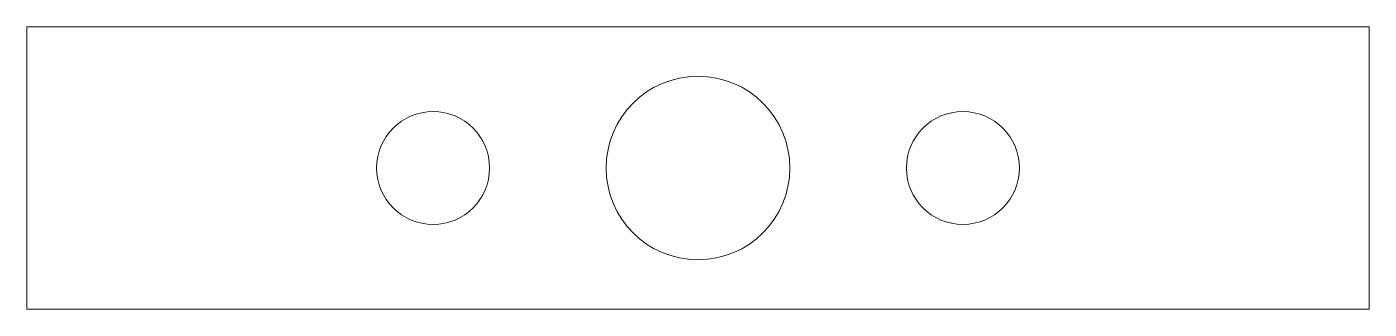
# Model space of a CAD drawing. Header units: millimetres. Extents: x -19 to 19, y -4 to 4.
import ezdxf

# ---------------------------------------------------------------- set-up
doc = ezdxf.new("R2010")
doc.units = ezdxf.units.MM

msp = doc.modelspace()

# ---------------------------------------------------------------- linework, layer by layer
at = {"color": 7, "linetype": 'Continuous', "lineweight": 15}
for p, q in [((19, 4), (-19, 4)), ((-19, 4), (-19, -4)), ((19, -4), (19, 4)), ((-19, -4), (19, -4))]:
    msp.add_line(p, q, dxfattribs=at)
for centre, radius in [((0, 0), 2.6), ((-7.5, 0), 1.6), ((7.5, 0), 1.6)]:
    msp.add_circle(centre, radius, dxfattribs=at)

doc.saveas('drawing.dxf')
